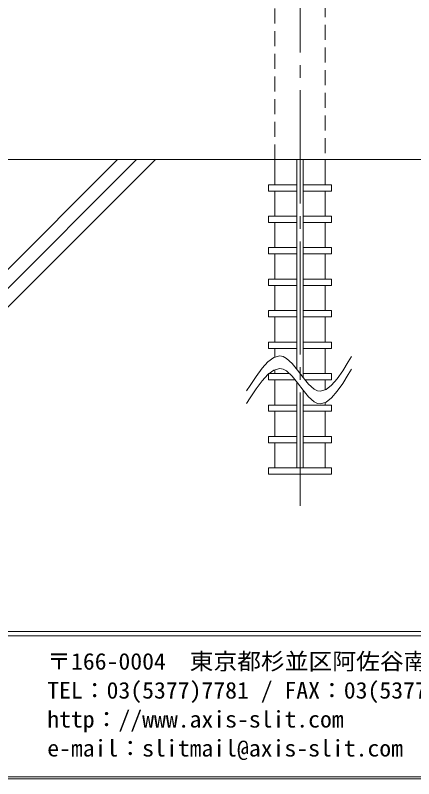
# Model space of a CAD drawing. Units: millimetres at full size, sheet at 1:2; details may follow other scales. Extents: x -874 to 280, y -194 to 194.
# Drawn here: x -639.3 to -575.9, y -194.2 to -72.9 of the extents above; entities that cross this region are included whole.
import ezdxf
from ezdxf.enums import TextEntityAlignment as Align

# ---------------------------------------------------------------- set-up
doc = ezdxf.new("R2010")
doc.units = ezdxf.units.MM
doc.header["$LTSCALE"] = 2
doc.linetypes.add('CHAIN2', pattern=[12, 9, -1, 1, -1])
doc.linetypes.add('DASHED1', pattern=[1.8, 1.2, -0.6])
doc.layers.add('0-0_', color=7, linetype='Continuous', lineweight=9)
doc.layers.add('1-0_', color=5, linetype='Continuous', lineweight=9)
doc.styles.add('ＭＳ ゴシック', font='')
doc.styles.get('ＭＳ ゴシック').set_extended_font_data('MS Gothic')

msp = doc.modelspace()

# ---------------------------------------------------------------- linework, layer by layer
at = {"layer": '0-0_'}
for p, q in [((-314, -170.8), (-874, -170.8)), ((-314, -171.5), (-874, -171.5)), ((-874.28, -194.18), (-313.72, -194.18))]:
    msp.add_line(p, q, dxfattribs=at)
msp.add_lwpolyline([(-314, 193.9), (-314, -193.9), (-874, -193.9)], dxfattribs=at)
at = {"layer": '1-0_', "color": 6, "linetype": 'CHAIN2'}
msp.add_line((-594, -150.8), (-594, 159.2), dxfattribs=at)
at = {"layer": '1-0_', "color": 4, "linetype": 'DASHED1'}
for p, q in [((-598, -95.8), (-598, -70.8)), ((-590, -70.8), (-590, -95.8))]:
    msp.add_line(p, q, dxfattribs=at)
at = {"layer": '1-0_', "color": 7}
msp.add_line((-684, -95.8), (-447, -95.8), dxfattribs=at)
at = {"layer": '1-0_'}
for p, q in [((-669, -147.8), (-617, -95.8)), ((-669, -144.8), (-620, -95.8)), ((-669, -141.8), (-623, -95.8)), ((-594.5, -99.8), (-599, -99.8)), ((-589, -99.8), (-593.5, -99.8)), ((-589, -100.8), (-589, -99.8)), ((-593.5, -100.8), (-589, -100.8)), ((-594.5, -104.8), (-599, -104.8)), ((-589, -104.8), (-593.5, -104.8)), ((-589, -105.8), (-589, -104.8)), ((-593.5, -105.8), (-589, -105.8)), ((-594.5, -109.8), (-599, -109.8)), ((-589, -109.8), (-593.5, -109.8)), ((-589, -110.8), (-589, -109.8)), ((-593.5, -110.8), (-589, -110.8)), ((-594.5, -114.8), (-599, -114.8)), ((-589, -114.8), (-593.5, -114.8)), ((-589, -115.8), (-589, -114.8)), ((-593.5, -115.8), (-589, -115.8)), ((-594.5, -119.8), (-599, -119.8)), ((-589, -119.8), (-593.5, -119.8)), ((-589, -120.8), (-589, -119.8)), ((-593.5, -120.8), (-589, -120.8)), ((-594.5, -124.8), (-599, -124.8)), ((-589, -124.8), (-593.5, -124.8)), ((-589, -125.8), (-589, -124.8)), ((-593.5, -125.8), (-589, -125.8)), ((-599, -129.8), (-599, -130.8)), ((-595.715, -129.8), (-599, -129.8)), ((-599, -130.8), (-594.786, -130.8)), ((-589, -129.8), (-593.5, -129.8)), ((-593.219, -130.8), (-589, -130.8)), ((-589, -130.8), (-589, -129.8)), ((-594.5, -134.8), (-599, -134.8)), ((-589, -134.8), (-593.5, -134.8)), ((-593.5, -135.8), (-589, -135.8)), ((-589, -135.8), (-589, -134.8)), ((-594.5, -139.8), (-599, -139.8)), ((-589, -139.8), (-593.5, -139.8)), ((-589, -140.8), (-589, -139.8)), ((-593.5, -140.8), (-589, -140.8)), ((-589, -144.8), (-599, -144.8)), ((-589, -145.8), (-589, -144.8))]:
    msp.add_line(p, q, dxfattribs=at)
at = {"layer": '1-0_', "color": 4}
for p, q in [((-598, -99.8), (-598, -95.8)), ((-594.5, -129.15), (-594.5, -95.8)), ((-593.5, -130.44), (-593.5, -95.8)), ((-590, -99.8), (-590, -95.8)), ((-598, -104.8), (-598, -100.8)), ((-590, -104.8), (-590, -100.8)), ((-598, -109.8), (-598, -105.8)), ((-590, -109.8), (-590, -105.8)), ((-598, -114.8), (-598, -110.8)), ((-590, -114.8), (-590, -110.8)), ((-598, -119.8), (-598, -115.8)), ((-590, -119.8), (-590, -115.8)), ((-598, -124.8), (-598, -120.8)), ((-590, -124.8), (-590, -120.8)), ((-598, -127.212), (-598, -125.8)), ((-590, -129.8), (-590, -125.8)), ((-598, -129.8), (-598, -129.212)), ((-598, -134.8), (-598, -130.8)), ((-590, -132.388), (-590, -130.8)), ((-594.5, -144.8), (-594.5, -131.15)), ((-593.5, -144.8), (-593.5, -132.44)), ((-590, -134.8), (-590, -134.388)), ((-598, -139.8), (-598, -135.8)), ((-590, -139.8), (-590, -135.8)), ((-598, -144.8), (-598, -140.8)), ((-590, -144.8), (-590, -140.8))]:
    msp.add_line(p, q, dxfattribs=at)
at = {"layer": '1-0_'}
for points in [[(-599, -99.8), (-599, -100.8), (-594.5, -100.8)], [(-599, -104.8), (-599, -105.8), (-594.5, -105.8)], [(-599, -109.8), (-599, -110.8), (-594.5, -110.8)], [(-599, -114.8), (-599, -115.8), (-594.5, -115.8)], [(-599, -119.8), (-599, -120.8), (-594.5, -120.8)], [(-599, -124.8), (-599, -125.8), (-594.5, -125.8)], [(-599, -134.8), (-599, -135.8), (-594.5, -135.8)], [(-599, -139.8), (-599, -140.8), (-594.5, -140.8)], [(-599, -144.8), (-599, -145.8), (-589, -145.8)]]:
    msp.add_lwpolyline(points, dxfattribs=at)
at = {"layer": '1-0_', "color": 3}
for points in [[(-602.5, -132.544), (-601.948, -131.682), (-600.997, -130.249), (-600.047, -128.969), (-599.101, -127.939), (-598.16, -127.253), (-597.225, -127.01), (-596.685, -127.11), (-596.167, -127.387), (-595.279, -128.199), (-594.395, -129.278), (-593.515, -130.44), (-592.638, -131.505), (-591.76, -132.289), (-591.251, -132.544), (-590.741, -132.617), (-589.861, -132.345), (-588.98, -131.651), (-588.097, -130.627), (-587.214, -129.365), (-586.33, -127.957), (-585.817, -127.11)], [(-602.5, -134.544), (-601.948, -133.682), (-600.997, -132.249), (-600.047, -130.969), (-599.101, -129.939), (-598.16, -129.253), (-597.225, -129.01), (-596.685, -129.11), (-596.167, -129.387), (-595.279, -130.199), (-594.395, -131.278), (-593.515, -132.44), (-592.638, -133.505), (-591.76, -134.289), (-591.251, -134.544), (-590.741, -134.617), (-589.861, -134.345), (-588.98, -133.651), (-588.097, -132.627), (-587.214, -131.365), (-586.33, -129.957), (-585.817, -129.11)]]:
    msp.add_lwpolyline(points, dxfattribs=at)

# ---------------------------------------------------------------- texts
at = {"layer": '0-0_', "style": 'ＭＳ ゴシック', "width": 1.05}
for s, p in [('〒166-0004\u3000東京都杉並区阿佐谷南1-33-1\u3000第二東都ビル2F', (-634.192, -177.64)), ('TEL：03(5377)7781 / FAX：03(5377)7782', (-634.192, -182.24)), ('http：//www.axis-slit.com', (-634.192, -186.84)), ('e-mail：slitmail@axis-slit.com', (-634.192, -191.44))]:
    msp.add_text(s, height=2.639, dxfattribs=at).set_placement(p, align=Align.BOTTOM_LEFT)

doc.saveas('drawing.dxf')
